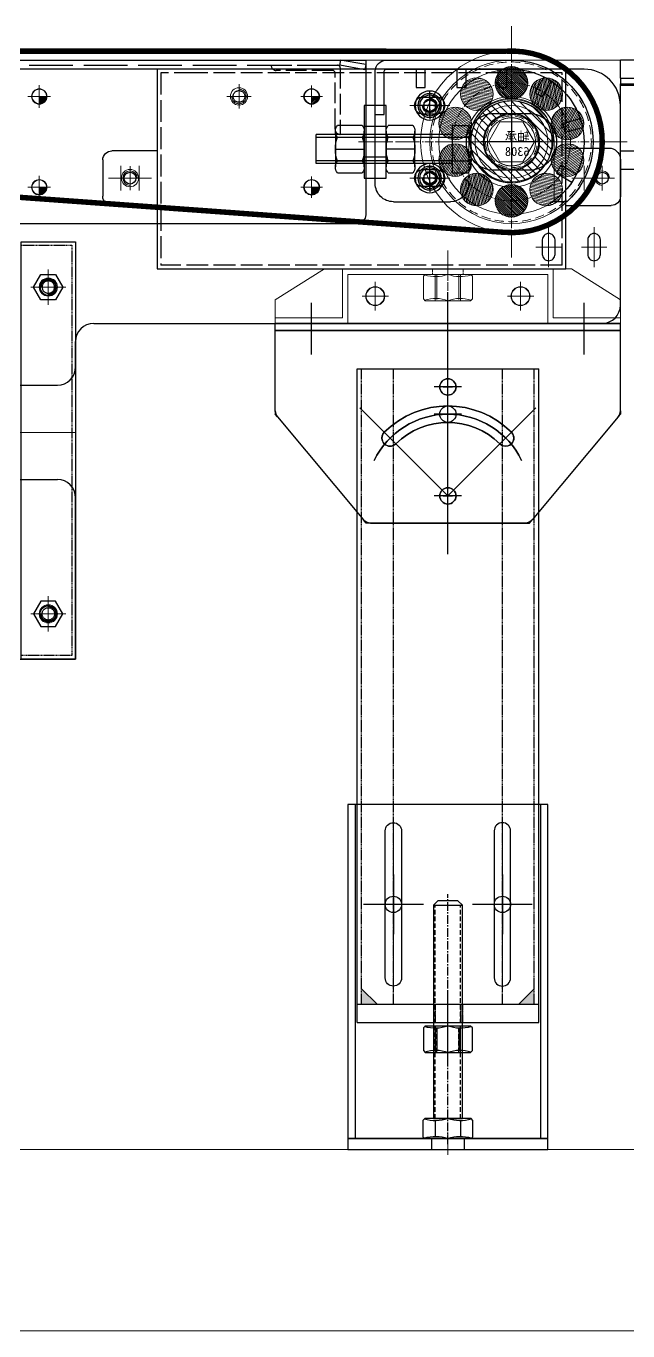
# Model space of a CAD drawing. Header units: millimetres. Extents: x 845401 to 948039, y 511594 to 550263.
# Drawn here: x 899778 to 900109, y 517561 to 518280 of the extents above; entities that cross this region are included whole.
import ezdxf

# ---------------------------------------------------------------- set-up
doc = ezdxf.new("R2010")
doc.units = ezdxf.units.MM
for name, pattern in [('ACAD_ISO02W100', [15, 12, -3]), ('CENTER', [0]), ('CENTER1', [28, 25, -1, 1, -1]), ('CENTER2', [28.575, 19.05, -3.175, 3.175, -3.175]), ('CENTERX2', [4, 2.5, -0.5, 0.5, -0.5]), ('DASHED', [0.75, 0.5, -0.25]), ('DASHED2', [0.375, 0.25, -0.125]), ('HIDDEN', [0.375, 0.25, -0.125])]:
    doc.linetypes.add(name, pattern=pattern)
for name, color, linetype in [('00', 7, 'Continuous'), ('1轮廓实线层', 7, 'Continuous'), ('21', 1, 'Continuous'), ('2细线层', 4, 'Continuous'), ('3中心线层', 1, 'CENTER'), ('4虚线层', 6, 'DASHED'), ('5剖面线层', 2, 'Continuous'), ('CL', 7, 'Continuous'), ('虚线', 4, 'ACAD_ISO02W100')]:
    doc.layers.add(name, color=color, linetype=linetype)
for name, color, linetype, lineweight in [('A-剖-0.10mm.......SECT-L01', 255, 'Continuous', 18), ('中心线', 1, 'CENTER', 9), ('剖面线', 6, 'Continuous', 15), ('粗实线', 7, 'Continuous', 30), ('细实线', 2, 'Continuous', 18)]:
    doc.layers.add(name, color=color, linetype=linetype, lineweight=lineweight)

# ---------------------------------------------------------------- blocks, each defined once
blk = doc.blocks.new('A$C2ACC7D0F')
at = {"color": 4, "linetype": 'Continuous', "lineweight": -3}
for p in [(10.04, 600), (0, 590)]:
    blk.add_line(p, (0, 600), dxfattribs=at)
at = {"color": 7, "linetype": 'Continuous', "lineweight": 25}
for p, q in [((0, 590), (1200, 590)), ((0, 590), (0, 587)), ((0, 587), (1200, 587)), ((0, 586.26), (0, 587)), ((0, 586.26), (1200, 586.26)), ((0, 550), (0, 586.26)), ((0, 550), (1200, 550)), ((0, 540), (0, 550)), ((0, 540), (1200, 540))]:
    blk.add_line(p, q, dxfattribs=at)
blk = doc.blocks.new('G$CC241A7A9')
at = {"layer": '中心线', "ltscale": 4}
for p, q in [((10, 53.18), (10, 66.82)), ((10, 53.18), (10, 66.82)), ((20, 53.18), (20, 66.82)), ((265, 53.19), (265, 66.82)), ((265, 53.19), (265, 66.82)), ((275, 53.19), (275, 66.82)), ((3.18, 60), (16.82, 60)), ((26.82, 60), (13.18, 60)), ((258.18, 60), (271.82, 60)), ((281.82, 60), (268.18, 60))]:
    blk.add_line(p, q, dxfattribs=at)
at = {"layer": '中心线', "ltscale": 0.25}
blk.add_line((270, 65.77), (270, 54.24), dxfattribs=at)
at = {"layer": '粗实线'}
for p, q in [((30, 76.47), (5, 76.47)), ((255, 75), (280, 75)), ((0, 70), (0, 50)), ((285, 70), (285, 50)), ((30, 45), (5, 45)), ((255, 45), (280, 45))]:
    blk.add_line(p, q, dxfattribs=at)
blk.add_lwpolyline([(50.84, 120), (235, 120), (255, 120), (255, 10), (30, 10), (30, 120)], close=True, dxfattribs=at)
for centre, radius, start, end in [((6.44, 70.2), 6.44, 102.89409, 181.71873), ((280, 70), 5, 0.00009, 90.00009), ((5, 50), 5, 180.00009, 270.00009), ((280, 50), 5, 270.00009, 0.00009)]:
    blk.add_arc(centre, radius, start, end, dxfattribs=at)
at = {"layer": '虚线'}
blk.add_line((32, 12), (253, 12), dxfattribs=at)
blk.add_lwpolyline([(32, 12), (32, 118), (62.08, 118), (233.76, 118), (253, 118), (253, 12)], dxfattribs=at)
blk = doc.blocks.new('ew323')
at = {"color": 2, "linetype": 'HIDDEN', "ltscale": 10}
for p, q in [((-1.46, 60.5), (-1.46, 46)), ((10.54, 60.5), (10.54, 46))]:
    blk.add_line(p, q, dxfattribs=at)
at = {"color": 2}
for p, q in [((-1.46, 47.25), (-1.46, 59.24)), ((10.54, 47.25), (10.54, 59.24))]:
    blk.add_line(p, q, dxfattribs=at)
at = {"color": 1, "linetype": 'CENTER2', "ltscale": 0.25}
blk.add_line((4.54, 63.3), (4.54, 41.92), dxfattribs=at)
at = {"color": 2}
blk.add_lwpolyline([(-7.96, 60.5), (17.04, 60.5), (18.04, 59.5), (18.04, 47), (17.04, 46), (-7.96, 46), (-8.96, 47), (-8.96, 59.5)], close=True, dxfattribs=at)
blk.add_lwpolyline([(-2.46, 46), (-2.46, 60.5), (11.54, 60.5), (11.54, 46)], dxfattribs=at)
for centre, start, end in [((-2.26, 78.34), 251.72079, 290.86753), ((11.34, 78.34), 249.13247, 288.27921), ((-2.26, 28.16), 69.13247, 108.27921), ((11.34, 28.16), 71.72079, 110.86753)]:
    blk.add_arc(centre, 19.09, start, end, dxfattribs=at)
blk = doc.blocks.new('A$C58470C7F')
at = {"color": 1, "linetype": 'CENTER', "lineweight": -2, "ltscale": 3}
blk.add_line((85, 24.11), (85, 40.11), dxfattribs=at)
at = {"color": 0, "linetype": 'ByBlock', "lineweight": -2}
for p, q in [((17, 30), (-10, 13)), ((17, 30), (27, 30)), ((143, 30), (27, 30)), ((27, 30), (27, 3)), ((143, 3), (143, 30)), ((143, 30), (153, 30)), ((153, 30), (180, 13)), ((30, 0), (30, 27)), ((30, 27), (140, 27)), ((140, 27), (140, 0)), ((-10, 3), (-10, 13)), ((180, 13), (180, 3)), ((27, 3), (-10, 3)), ((-10, 3), (-10, 0)), ((-10, 0), (30, 0)), ((140, 0), (180, 0)), ((180, 3), (143, 3)), ((180, 0), (180, 3))]:
    blk.add_line(p, q, dxfattribs=at)
at = {"color": 4, "linetype": 'DASHED', "lineweight": -2}
for p, q in [((76.5, 30), (76.5, 27)), ((93.5, 30), (93.5, 27))]:
    blk.add_line(p, q, dxfattribs=at)
at = {"color": 1, "linetype": 'CENTER', "lineweight": -2}
for p, q in [((45, 22.91), (45, 7.09)), ((125, 22.91), (125, 7.09)), ((37.75, 15), (52.25, 15)), ((117.75, 15), (132.25, 15)), ((10, 6.43), (10, -5.07)), ((160, 6.43), (160, -5.07))]:
    blk.add_line(p, q, dxfattribs=at)
at = {"color": 0, "linetype": 'ByBlock', "lineweight": -2}
blk.add_lwpolyline([(30, 27), (140, 27), (140, 0), (30, 0)], close=True, dxfattribs=at)
for centre in [(45, 15), (125, 15)]:
    blk.add_circle(centre, 5, dxfattribs=at)
at = {"xscale": -1}
blk.add_blockref('ew323', (89.54, -33.5), dxfattribs=at)
blk = doc.blocks.new('*U1971')
for p, q in [((-15.9, -9.81), (-15.9, 9.81)), ((-14.71, 13.09), (-1.19, 13.09)), ((0, 9.81), (0, -9.81)), ((-14.71, 6.54), (-1.19, 6.54)), ((-14.71, -6.54), (-1.19, -6.54)), ((-1.19, -13.08), (-14.71, -13.08))]:
    blk.add_line(p, q)
for centre, radius, start, end in [((-10.82, 9.81), 5.08, 139.9424, 220.0576), ((-5.08, 9.81), 5.08, 319.9424, 40.0576), ((2.64, 0), 18.54, 159.34022, 200.65978), ((-18.54, 0), 18.54, 339.34022, 20.65978), ((-10.82, -9.81), 5.08, 139.9424, 220.0576), ((-5.08, -9.81), 5.08, 319.9424, 40.0576)]:
    blk.add_arc(centre, radius, start, end)
at = {"layer": '3中心线层'}
blk.add_line((-15.9, 0), (0, 0), dxfattribs=at)
blk = doc.blocks.new('*U1972')
for p, q in [((0, -9.81), (0, 9.81)), ((1.19, 13.08), (14.71, 13.08)), ((15.9, 9.81), (15.9, -9.81)), ((14.71, 6.54), (1.19, 6.54)), ((14.71, -6.54), (1.19, -6.54)), ((14.71, -13.09), (1.19, -13.09))]:
    blk.add_line(p, q)
for centre, radius, start, end in [((5.08, 9.81), 5.08, 139.9424, 220.0576), ((10.82, 9.81), 5.08, 319.9424, 40.0576), ((18.54, 0), 18.54, 159.34022, 200.65978), ((-2.64, 0), 18.54, 339.34022, 20.65978), ((5.08, -9.81), 5.08, 139.9424, 220.0576), ((10.82, -9.81), 5.08, 319.9424, 40.0576)]:
    blk.add_arc(centre, radius, start, end)
at = {"layer": '3中心线层'}
blk.add_line((15.9, 0), (0, 0), dxfattribs=at)
blk = doc.blocks.new('*U1973')
at = {"layer": '1轮廓实线层'}
for p, q in [((-10, 9.81), (-10, 0)), ((0, 13.08), (-8.5, 13.08)), ((0, -13.09), (0, 13.08)), ((0, 8), (75, 8)), ((0, -8), (0, 8)), ((75, -8), (75, 8)), ((-10, 0), (-10, -9.81)), ((0, 6.54), (-8.5, 6.54)), ((0, -6.54), (-8.5, -6.54)), ((0, -13.09), (-8.5, -13.09)), ((0, -8), (75, -8))]:
    blk.add_line(p, q, dxfattribs=at)
for centre, radius, start, end in [((-5.68, 9.81), 4.32, 130.73327, 229.26673), ((5.02, 0), 15.02, 154.17392, 205.82608), ((-5.68, -9.81), 4.32, 130.73327, 229.26673)]:
    blk.add_arc(centre, radius, start, end, dxfattribs=at)
at = {"layer": '2细线层'}
for p, q in [((0, 6.4), (75, 6.4)), ((0, -6.4), (75, -6.4))]:
    blk.add_line(p, q, dxfattribs=at)
blk = doc.blocks.new('6308zza')
h = blk.add_hatch()
h.set_pattern_fill('ANSI31', color=2, scale=0.25, style=0)
h.set_pattern_definition([(45, (-1872.5048, -2641.3872), (-0.561266, 0.561266), [])])
h.paths.add_polyline_path([(9, 32.5, 1), (-9, 32.5, 1)])
h = blk.add_hatch()
h.set_pattern_fill('ANSI31', color=2, scale=0.25, angle=36, style=0)
h.set_pattern_definition([(81, (37.6802, -3237.5578), (-0.78397762, 0.12416986), [])])
h.paths.add_polyline_path([(-28.1, 26.29, 1), (-10.1, 26.29, 1)])
h = blk.add_hatch()
h.set_pattern_fill('ANSI31', color=2, scale=0.25, angle=-36, style=0)
h.set_pattern_definition([(9, (-3067.45665, -1036.2964), (-0.12416986, 0.78397762), [])])
h.paths.add_polyline_path([(10.1, 26.29, 1), (28.1, 26.29, 1)])
h = blk.add_hatch()
h.set_pattern_fill('ANSI31', color=2, scale=0.25, angle=72, style=0)
h.set_pattern_definition([(117, (1933.4727, -2597.09144), (-0.70723643, -0.36035496), [])])
h.paths.add_polyline_path([(-39.91, 10.04, 1), (-21.91, 10.04, 1)])
h = blk.add_hatch()
h.set_pattern_fill('ANSI31', color=2, scale=0.25, angle=-72, style=0)
h.set_pattern_definition([(333, (-3090.7443, 964.6244), (0.36035496, 0.70723643), [])])
h.paths.add_polyline_path([(39.91, 10.04, 1), (21.91, 10.04, 1)])
h = blk.add_hatch()
h.set_pattern_fill('ANSI31', color=2, scale=0.25, angle=108, style=0)
h.set_pattern_definition([(153, (3090.7443, -964.6244), (-0.36035496, -0.70723643), [])])
h.paths.add_polyline_path([(-39.91, -10.04, 1), (-21.91, -10.04, 1)])
h = blk.add_hatch()
h.set_pattern_fill('ANSI31', color=2, scale=0.25, angle=-108, style=0)
h.set_pattern_definition([(297, (-1933.4727, 2597.09144), (0.70723643, 0.36035496), [])])
h.paths.add_polyline_path([(39.91, -10.04, 1), (21.91, -10.04, 1)])
h = blk.add_hatch()
h.set_pattern_fill('ANSI31', color=2, scale=0.25, angle=144, style=0)
h.set_pattern_definition([(189, (3067.45665, 1036.2964), (0.12416986, -0.78397762), [])])
h.paths.add_polyline_path([(-10.1, -26.29, 1), (-28.1, -26.29, 1)])
h = blk.add_hatch()
h.set_pattern_fill('ANSI31', color=2, scale=0.25, angle=-144, style=0)
h.set_pattern_definition([(261, (-37.6802, 3237.5578), (0.78397762, -0.12416986), [])])
h.paths.add_polyline_path([(28.1, -26.29, 1), (10.1, -26.29, 1)])
h = blk.add_hatch()
h.set_pattern_fill('ANSI31', color=2, scale=0.25, angle=180, style=0)
h.set_pattern_definition([(225, (1872.5048, 2641.3872), (0.561266, -0.561266), [])])
h.paths.add_polyline_path([(9, -32.5, 1), (-9, -32.5, 1)])
at = {"color": 1, "linetype": 'CENTER2', "ltscale": 0.25}
for p, q in [((0, 50), (0, -50)), ((-50, 0), (50, 0))]:
    blk.add_line(p, q, dxfattribs=at)
at = {"color": 2}
for centre, radius in [((0, 0), 45), ((0, 0), 40), ((0, 32.5), 9), ((-19.1, 26.29), 9), ((19.1, 26.29), 9), ((0, 0), 25), ((-30.91, 10.04), 9), ((0, 0), 20), ((30.91, 10.04), 9), ((-30.91, -10.04), 9), ((30.91, -10.04), 9), ((-19.1, -26.29), 9), ((19.1, -26.29), 9), ((0, -32.5), 9)]:
    blk.add_circle(centre, radius, dxfattribs=at)
at = {"color": 1, "linetype": 'CENTER2', "ltscale": 0.25}
blk.add_circle((0, 0), 32.5, dxfattribs=at)
at = {"color": 3, "insert": (-10.02, 5.53), "char_height": 5, "width": 23.1038, "attachment_point": 1}
blk.add_mtext('{\\fSimSun|b0|i0|c134|p54;轴承}6308', dxfattribs=at)
blk = doc.blocks.new('ztt2015-05-20e')
at = {"layer": '剖面线'}
h = blk.add_hatch(dxfattribs=at)
h.set_pattern_fill('ANSI31', color=256, scale=25, style=0)
h.set_pattern_definition([(45, (-811205.8484, 604385.6305), (-2.209708691, 2.209708691), [])])
h.paths.add_polyline_path([(-7, 15.5), (-7, 22.5, 0.414214), (-29.5, 0), (-22.5, 0, -0.414214)])
h.paths.add_polyline_path([(-7, 22.5), (-7, 15.5, -0.414214), (8.5, 0), (15.5, 0, 0.414214)])
h.paths.add_polyline_path([(15.5, 0), (8.5, 0, -0.414214), (-7, -15.5), (-7, -22.5, 0.414214)])
h.paths.add_polyline_path([(-22.5, 0), (-29.5, 0, 0.414214), (-7, -22.5), (-7, -15.5, -0.414214)])
at = {"layer": '中心线'}
for p, q in [((-7, 28), (-7, -28)), ((-35, 0), (21, 0))]:
    blk.add_line(p, q, dxfattribs=at)
at = {"layer": '粗实线', "color": 0}
for radius in [22.5, 15.5]:
    blk.add_circle((-7, 0), radius, dxfattribs=at)
blk = doc.blocks.new('A$C20566805')
at = {"color": 1, "linetype": 'CENTERX2'}
for p, q in [((26, 0), (26, 52)), ((0, 26), (52, 26))]:
    blk.add_line(p, q, dxfattribs=at)
at = {"color": 0}
blk.add_lwpolyline([(19.65, 37), (13.3, 26), (19.65, 15), (32.35, 15), (38.7, 26), (32.35, 37)], close=True, dxfattribs=at)
for radius in [22.5, 15]:
    blk.add_circle((26, 26), radius, dxfattribs=at)
at = {"color": 4, "linetype": 'DASHED2'}
blk.add_circle((26, 26), 13.25, dxfattribs=at)
blk = doc.blocks.new('gzsf1234-0o9u')
at = {"color": 1, "linetype": 'CENTER2'}
for p, q in [((11.89, 46.73), (11.89, -80.78)), ((11.89, 0.48), (11.89, -34.52)), ((-51.86, -17.02), (75.65, -17.02)), ((-8.61, -17.02), (32.39, -17.02))]:
    blk.add_line(p, q, dxfattribs=at)
for radius in [50, 20]:
    blk.add_circle((11.89, -17.02), radius)
at = {"color": 4, "linetype": 'HIDDEN', "ltscale": 20}
for radius in [44, 22.5, 15, 14.25]:
    blk.add_circle((11.89, -17.02), radius, dxfattribs=at)
blk.add_blockref('6308zza', (11.89, -17.02))
at = {"color": 0}
for name, p in [('ztt2015-05-20e', (18.89, -17.02)), ('A$C20566805', (-14.11, -43.02))]:
    blk.add_blockref(name, p, dxfattribs=at)
blk = doc.blocks.new('护套')
for p, q in [((-23.5, 0), (-23.5, -33)), ((23.5, 0), (23.5, -23))]:
    blk.add_line(p, q)
blk.add_arc((0, 0), 23.5, 0, 180)
at = {"layer": '00', "ltscale": 0.08}
for centre in [(45, 20), (45, -20)]:
    blk.add_circle(centre, 3.5, dxfattribs=at)
at = {"layer": '00', "color": 4, "ltscale": 0.08}
for centre in [(45, 20), (45, -20)]:
    blk.add_arc(centre, 4, 90, 0, dxfattribs=at)
at = {"layer": '1轮廓实线层'}
for p, q in [((69, 45), (0, 45)), ((75, -23), (75, 39)), ((65, -33), (33.5, -33))]:
    blk.add_line(p, q, dxfattribs=at)
blk.add_lwpolyline([(75, 15), (70, 15), (70, 39, 0.414214), (69, 40), (0, 40, 0.72668), (-23.5, -32.37, 0.72668)], format="xyb", dxfattribs=at)
for centre, radius, start, end in [((0, 0), 45, 90, 227.16657), ((69, 39), 6, 0, 90), ((33.5, -23), 10, 180, 270), ((65, -23), 10, 270, 0)]:
    blk.add_arc(centre, radius, start, end, dxfattribs=at)
at = {"layer": '3中心线层'}
for p, q in [((45, 14), (45, 26)), ((0, 16.74), (0, -16.74)), ((38.37, 20), (51.63, 20)), ((-16.74, 0), (16.74, 0)), ((45, -26), (45, -14)), ((38.37, -20), (51.63, -20))]:
    blk.add_line(p, q, dxfattribs=at)
at = {"layer": 'CL', "ltscale": 0.08}
blk.add_line((-30.59, -33), (-23.5, -33), dxfattribs=at)
for points in [[(7.5, 40), (7.5, 30), (2.5, 30), (2.5, 40)], [(30, 40), (30, 30), (25, 30), (25, 40)], [(52.5, 40), (52.5, 30), (47.5, 30), (47.5, 40)], [(-17.8, 35.82), (-12.83, 27.23), (-17.17, 24.73), (-22.13, 33.32)], [(-37.91, 12.75), (-28.33, 10.18), (-29.62, 5.35), (-39.21, 7.92)], [(-35.82, -17.8), (-27.23, -12.83), (-24.73, -17.17), (-33.32, -22.13)]]:
    blk.add_lwpolyline(points, dxfattribs=at)
blk = doc.blocks.new('OHM08')
at = {"layer": '21', "linetype": 'Continuous'}
for p, q in [((0, 2), (0, 7.5)), ((-2, 0), (-7.5, 0)), ((-1, 0), (1, 0)), ((0, -1), (0, 1)), ((2, 0), (7.5, 0)), ((0, -2), (0, -7.5))]:
    blk.add_line(p, q, dxfattribs=at)
blk.add_lwpolyline([(3, 1.73), (0, 3.46), (-3, 1.73), (-3, -1.73), (0, -3.46), (3, -1.73)], close=True, dxfattribs=at)
for radius in [6.5, 5.63]:
    blk.add_circle((0, 0), radius, dxfattribs=at)
blk = doc.blocks.new('A$C31E67C0F')
at = {"layer": '21', "linetype": 'Continuous'}
blk.add_circle((8, 8), 8, dxfattribs=at)
at = {"linetype": 'Continuous'}
blk.add_blockref('OHM08', (8, 8), dxfattribs=at)
blk = doc.blocks.new('G$C1B4E7024')
at = {"color": 6, "linetype": 'DASHED', "lineweight": -2}
blk.add_lwpolyline([(63.75, 108.75), (3.75, 108.75), (3.75, 83.75)], dxfattribs=at)
blk.add_lwpolyline([(63.75, 108.75), (3.75, 108.75), (3.75, 83.75)], dxfattribs=at)
blk.add_lwpolyline([(63.75, 108.75), (3.75, 108.75), (3.75, 83.75)], dxfattribs=at)
at = {"color": 0, "linetype": 'ByBlock', "lineweight": -2}
blk.add_circle((63.75, 63.75), 50, dxfattribs=at)
at = {"color": 0}
blk.add_circle((63.75, 64.76), 23, dxfattribs=at)
blk.add_blockref('gzsf1234-0o9u', (51.86, 80.78))
at = {"extrusion": (0, 0, -1), "xscale": -1, "zscale": -1}
blk.add_blockref('护套', (-63.75, 63.75), dxfattribs=at)
at = {"layer": '1轮廓实线层'}
for name, p in [('*U1973', (96.19, 59.75)), ('*U1971', (132.75, 59.75)), ('*U1972', (144.75, 59.75))]:
    blk.add_blockref(name, p, dxfattribs=at)
at = {"layer": '21', "linetype": 'Continuous'}
for p in [(100.75, 75.75), (100.75, 35.75)]:
    blk.add_blockref('A$C31E67C0F', p, dxfattribs=at)
blk = doc.blocks.new('A$C2DEA4E17')
for p, q in [((116.59, 144.81), (116.59, 118.36)), ((146.59, 144.81), (146.59, 118.36))]:
    blk.add_line(p, q)
for radius in [82.5, 81.25, 20]:
    blk.add_circle((131.59, 131.59), radius)
at = {"layer": '中心线', "ltscale": 10}
for p, q in [((131.59, 263.17), (131.59, 0)), ((263.17, 131.59), (0, 131.59))]:
    blk.add_line(p, q, dxfattribs=at)
blk = doc.blocks.new('M8LMDS')
at = {"layer": '中心线', "ltscale": 2.5}
for p, q in [((0, 9.69), (0, -9.69)), ((-9.69, 0), (9.69, 0))]:
    blk.add_line(p, q, dxfattribs=at)
at = {"layer": '虚线', "color": 2}
blk.add_lwpolyline([(-4.04, 7), (-8.08, 0), (-4.04, -7), (4.04, -7), (8.08, 0), (4.04, 7)], close=True, dxfattribs=at)
at = {"layer": '虚线', "color": 2, "ltscale": 10}
blk.add_circle((0, 0), 3.4, dxfattribs=at)
blk.add_arc((0, 0), 4, 0, 270, dxfattribs=at)
blk = doc.blocks.new('G$C99142C59')
at = {"layer": '中心线', "color": 1, "linetype": 'CENTER2', "ltscale": 5}
for p, q in [((0, -8), (0, 8)), ((-8, 0), (8, 0))]:
    blk.add_line(p, q, dxfattribs=at)
at = {"layer": '粗实线'}
blk.add_circle((0, 0), 4.5, dxfattribs=at)
blk.add_blockref('M8LMDS', (0, 0))
blk = doc.blocks.new('G$CC7797B18')
at = {"color": 0, "linetype": 'ByBlock', "lineweight": -2, "xscale": -1, "rotation": 270}
blk.add_blockref('G$C99142C59', (0, 0), dxfattribs=at)
blk = doc.blocks.new('A$C38A40C21')
at = {"layer": '粗实线'}
blk.add_lwpolyline([(0, 230), (30, 230), (30, 0), (0, 0)], close=True, dxfattribs=at)
at = {"layer": '虚线', "linetype": 'DASHED'}
blk.add_lwpolyline([(0, 228), (28, 228), (28, 2), (0, 2)], dxfattribs=at)
at = {"color": 0, "linetype": 'ByBlock', "lineweight": -2, "rotation": 90}
blk.add_blockref('G$CC7797B18', (15, 205), dxfattribs=at)
at = {"color": 0, "linetype": 'ByBlock', "lineweight": -2, "xscale": -1, "rotation": 90}
blk.add_blockref('G$CC7797B18', (15, 25), dxfattribs=at)
blk = doc.blocks.new('A$C040F782D12')
for p, q in [((862828.36, -655715.14), (862866.86, -655715.14)), ((862828.36, -655715.14), (862828.36, -655715.14)), ((862863.86, -655718.14), (862831.36, -655718.14)), ((862865.36, -655752.14), (862865.36, -655719.64)), ((862868.36, -655716.64), (862868.36, -655755.14)), ((862868.36, -655755.14), (862868.36, -655755.14))]:
    blk.add_line(p, q)
for centre, radius, start, end in [((862831.36, -655715.14), 3, 180, 270), ((862863.86, -655719.64), 1.5, 0, 90), ((862866.86, -655716.64), 1.5, 0, 90), ((862868.36, -655752.14), 3, 180, 270)]:
    blk.add_arc(centre, radius, start, end)
blk = doc.blocks.new('A$C433C1705')
at = {"layer": '虚线', "ltscale": 5}
blk.add_blockref('A$C040F782D12', (-862828.36, 655755.14), dxfattribs=at)
blk = doc.blocks.new('G$C56B2856F')
at = {"linetype": 'ByBlock', "lineweight": -2}
h = blk.add_hatch(dxfattribs=at)
h.set_pattern_fill('ANSI31', color=0, scale=0.2, style=0)
h.set_pattern_definition([(45, (-3782.49265, -49905.5814), (-0.449012806, 0.449012806), [])])
h.paths.add_polyline_path([(4.25, 0), (0, 0), (0, -4.25, 0.414214)])
at = {"color": 1, "linetype": 'CENTER', "lineweight": -2, "ltscale": 3}
for p, q in [((-6.25, 0), (6.25, 0)), ((0, 6.25), (0, -6.25))]:
    blk.add_line(p, q, dxfattribs=at)
at = {"color": 0, "linetype": 'ByBlock', "lineweight": -2}
blk.add_circle((0, 0), 4.25, dxfattribs=at)
blk = doc.blocks.new('G$C93B904BA')
at = {"color": 1, "linetype": 'CENTER', "lineweight": -2, "ltscale": 3}
for p, q in [((-7, 0), (7, 0)), ((0, 7), (0, -7))]:
    blk.add_line(p, q, dxfattribs=at)
at = {"color": 0, "linetype": 'ByBlock', "lineweight": -2}
blk.add_circle((0, 0), 5, dxfattribs=at)
blk = doc.blocks.new('A$Ca6abac18')
at = {"layer": '粗实线'}
for p, q in [((0, 90, -6.36), (920, 90, -6.36)), ((920, 90, -6.36), (920, 90, -6.36)), ((920, 4.76, -6.36), (920, 90, -6.36)), ((549.73, 0, -6.36), (915.24, 0, -6.36))]:
    blk.add_line(p, q, dxfattribs=at)
blk.add_arc((915.24, 4.76, -6.36), 4.76, 270, 360, dxfattribs=at)
at = {"layer": '虚线', "ltscale": 2}
for p, q in [((14.53, 87.14, -6.36), (905.47, 87.14, -6.36)), ((905.72, 90, -6.36), (905.47, 87.14, -6.36)), ((919.29, 84.71, -6.36), (905.47, 87.14, -6.36)), ((919.78, 87.52, -6.36), (905.72, 90, -6.36)), ((919.78, 87.52, -6.36), (919.29, 84.71, -6.36))]:
    blk.add_line(p, q, dxfattribs=at)
at = {"color": 0, "linetype": 'ByBlock', "lineweight": -2, "xscale": 0.9519157221889138, "yscale": 0.9519157221889138, "zscale": 0.9519157221889138}
for name, p in [('G$C56B2856F', (740, 69.96, -6.36)), ('G$C93B904BA', (850, 69.98, -6.36)), ('G$C56B2856F', (890, 70, -6.36)), ('G$C93B904BA', (789.99, 24.98, -6.36)), ('G$C56B2856F', (740, 19.96, -6.36)), ('G$C56B2856F', (890, 20, -6.36))]:
    blk.add_blockref(name, p, dxfattribs=at)
at = {"layer": '虚线', "ltscale": 2, "xscale": 0.9519157221889138, "yscale": 0.9519157221889138, "zscale": 0.9519157221889138}
blk.add_blockref('A$C433C1705', (867.67, 49.07, -6.36), dxfattribs=at)
blk = doc.blocks.new('A$Cb8f40d01')
at = {"color": 0, "linetype": 'ByBlock', "lineweight": -2}
for centre in [(1065, 200, -6.36), (1145, 200, -6.36)]:
    blk.add_circle(centre, 5.25, dxfattribs=at)
at = {"layer": '中心线', "color": 1, "linetype": 'CENTER2', "ltscale": 8}
for p, q in [((984.23, 310, -6.36), (995.77, 310, -6.36)), ((990, 315.77, -6.36), (990, 304.23, -6.36))]:
    blk.add_line(p, q, dxfattribs=at)
at = {"layer": '中心线'}
for p, q in [((1035.76, 310, -6.36), (1024.23, 310, -6.36)), ((1030, 315.77, -6.36), (1030, 304.23, -6.36)), ((1095, 298, -6.36), (1095, 312, -6.36)), ((1106, 305, -6.36), (1084, 305, -6.36)), ((1140, 266.5, -6.36), (1140, 303.5, -6.36)), ((1074.77, 285, -6.36), (1055.82, 285, -6.36)), ((1168, 285, -6.36), (1112, 285, -6.36)), ((930, 270.77, -6.36), (930, 259.23, -6.36)), ((1095, 258, -6.36), (1095, 272, -6.36)), ((1190, 270.77, -6.36), (1190, 259.23, -6.36)), ((935.76, 265, -6.36), (924.23, 265, -6.36)), ((1035.76, 260, -6.36), (1024.23, 260, -6.36)), ((1030, 265.77, -6.36), (1030, 254.23, -6.36)), ((1106, 265, -6.36), (1084, 265, -6.36)), ((1195.76, 265, -6.36), (1184.23, 265, -6.36)), ((1160.5, 238, -6.36), (1160.5, 216, -6.36)), ((1185.5, 238, -6.36), (1185.5, 216, -6.36)), ((1167.5, 227, -6.36), (1153.5, 227, -6.36)), ((1192.5, 227, -6.36), (1178.5, 227, -6.36)), ((1065, 207.25, -6.36), (1065, 192.75, -6.36)), ((1145, 207.25, -6.36), (1145, 192.75, -6.36)), ((1072.25, 200, -6.36), (1057.75, 200, -6.36)), ((1152.25, 200, -6.36), (1137.75, 200, -6.36))]:
    blk.add_line(p, q, dxfattribs=at)
at = {"layer": '中心线', "color": 1, "linetype": 'CENTER2', "ltscale": 15}
blk.add_line((900, 124.99, -6.36), (734, 124.99, -6.36), dxfattribs=at)
at = {"layer": '粗实线'}
for p, q in [((900, 325, -6.36), (50, 325, -6.36)), ((1180, 325, -6.36), (50, 325, -6.36)), ((1200, 195, -6.36), (1200, 305, -6.36)), ((910, 185, -6.36), (1190, 185, -6.36)), ((900, 160.99, -6.36), (900, 175, -6.36)), ((765, 150.99, -6.36), (890, 150.99, -6.36)), ((765, 98.99, -6.36), (890, 98.99, -6.36)), ((900, 0, -6.36), (900, 88.99, -6.36)), ((350, 0, -6.36), (900, 0, -6.36))]:
    blk.add_line(p, q, dxfattribs=at)
at = {"layer": '粗实线', "elevation": -6.36}
for points in [[(1091, 300.5), (1099, 300.5, 0.414214), (1103.5, 305, 0.414214), (1099, 309.5), (1091, 309.5, 0.414214), (1086.5, 305, 0.414214)], [(1149.5, 300.5), (1130.5, 300.5, 0.414214), (1115, 285, 0.414214), (1130.5, 269.5), (1149.5, 269.5, 0.414214), (1165, 285, 0.414214)], [(1091, 260.5), (1099, 260.5, 0.414214), (1103.5, 265, 0.414214), (1099, 269.5), (1091, 269.5, 0.414214), (1086.5, 265, 0.414214)], [(1164, 223), (1164, 231, 0.414214), (1160.5, 234.5), (1160.5, 234.5, 0.414214), (1157, 231), (1157, 223, 0.414214), (1160.5, 219.5), (1160.5, 219.5, 0.414214)], [(1189, 223), (1189, 231, 0.414214), (1185.5, 234.5), (1185.5, 234.5, 0.414214), (1182, 231), (1182, 223, 0.414214), (1185.5, 219.5), (1185.5, 219.5, 0.414214)]]:
    blk.add_lwpolyline(points, format="xyb", close=True, dxfattribs=at)
blk.add_lwpolyline([(1071, 305), (1059, 305), (1059, 265), (1071, 265)], close=True, dxfattribs=at)
at = {"layer": '粗实线', "linetype": 'CENTER1'}
blk.add_circle((990, 310, -6.36), 3.25, dxfattribs=at)
at = {"layer": '粗实线'}
for centre, radius in [((1030, 310, -6.36), 4.25), ((930, 265, -6.36), 3.25), ((1190, 265, -6.36), 3.25), ((1030, 260, -6.36), 4.25)]:
    blk.add_circle(centre, radius, dxfattribs=at)
for centre, radius, start, end in [((1180, 305, -6.36), 20, 0, 90), ((1190, 195, -6.36), 10, 270, 0), ((910, 175, -6.36), 10, 90, 180), ((890, 160.99, -6.36), 10, 270, 0), ((890, 88.99, -6.36), 10, 0, 90)]:
    blk.add_arc(centre, radius, start, end, dxfattribs=at)
at = {"layer": '细实线', "linetype": 'CENTER1'}
blk.add_arc((990, 310, -6.36), 4, 180, 90, dxfattribs=at)
at = {"layer": '细实线'}
for centre in [(930, 265, -6.36), (1190, 265, -6.36)]:
    blk.add_arc(centre, 4, 0, 270, dxfattribs=at)
at = {"layer": '虚线'}
for p, q in [((1071, 293.5, -6.36), (1059, 293.5, -6.36)), ((1071, 276.5, -6.36), (1059, 276.5, -6.36))]:
    blk.add_line(p, q, dxfattribs=at)
at = {"color": 0, "linetype": 'ByBlock', "lineweight": -2}
for name, p in [('G$C56B2856F', (880, 310, -6.36)), ('G$C56B2856F', (880, 260, -6.36)), ('G$C93B904BA', (885, 205, -6.36)), ('G$C93B904BA', (885, 25, -6.36))]:
    blk.add_blockref(name, p, dxfattribs=at)
blk = doc.blocks.new('A$C5d1d13d9')
at = {"color": 0, "linetype": 'ByBlock', "lineweight": -2, "xscale": -1, "rotation": 9.018576093922093e-05}
for name, p in [('G$C1B4E7024', (1203.75, 226.32, -6.36)), ('A$C58470C7F', (1190, 190.07, -6.36))]:
    blk.add_blockref(name, p, dxfattribs=at)
at = {"xscale": -1, "rotation": 9.018575110708582e-05}
blk.add_blockref('G$CC241A7A9', (1200, 210.07, -6.36), dxfattribs=at)
at = {"xscale": 0.9519157221889143, "yscale": 0.9519157221889143, "zscale": 0.9519157221889143, "rotation": 9.018576089506452e-05}
blk.add_blockref('A$C2DEA4E17', (639.74, 4.8, -6.36), dxfattribs=at)
at = {"color": 0, "linetype": 'ByBlock', "lineweight": -2, "rotation": 9.018576089506452e-05}
blk.add_blockref('A$C38A40C21', (870, 5.07, -6.36), dxfattribs=at)
at = {"layer": 'A-剖-0.10mm.......SECT-L01'}
for name, p in [('A$Ca6abac18', (140, 245.11)), ('A$Cb8f40d01', (0, 5.07))]:
    blk.add_blockref(name, p, dxfattribs=at)
blk = doc.blocks.new('A$C36980DBC')
for p, q in [((0, 127.1), (190, 127.1)), ((0, 78.91), (0, 127.1)), ((0, 123.1), (190, 123.1)), ((190, 78.91), (190, 127.1)), ((95, 89.6), (95, 94.6)), ((92.5, 92.1), (97.5, 92.1)), ((1.16, 75.71), (48.5, 18.9)), ((188.84, 75.71), (141.5, 18.9)), ((92.5, 32.1), (97.5, 32.1)), ((95, 29.6), (95, 34.6)), ((137.66, 17.1), (52.34, 17.1))]:
    blk.add_line(p, q)
for centre in [(95, 92.1), (95, 32.1)]:
    blk.add_circle(centre, 4.5)
for centre, radius, start, end in [((95, 32.1), 49.5, 45, 135), ((5, 78.91), 5, 180, 219.80557), ((95, 32.1), 40.5, 45, 135), ((185, 78.91), 5, 320.19443, 0), ((63.18, 63.92), 4.5, 135, 315), ((126.82, 63.92), 4.5, 225, 45), ((52.34, 22.1), 5, 219.80557, 270), ((137.66, 22.1), 5, 270, 320.19443)]:
    blk.add_arc(centre, radius, start, end)
at = {"layer": '2细线层'}
for p, q in [((0, 78.91), (0, 77.1)), ((1.16, 75.71), (0, 77.1)), ((188.84, 75.71), (190, 77.1)), ((190, 78.91), (190, 77.1)), ((50, 17.1), (48.5, 18.9)), ((52.34, 17.1), (50, 17.1)), ((137.66, 17.1), (140, 17.1)), ((140, 17.1), (141.5, 18.9))]:
    blk.add_line(p, q, dxfattribs=at)
at = {"layer": '3中心线层'}
for p, q in [((95, 0), (95, 144.32)), ((20, 109.92), (20, 136.84)), ((170, 110.99), (170, 138.46)), ((95, 32.1), (46.54, 80.56)), ((95, 32.1), (143.46, 80.56))]:
    blk.add_line(p, q, dxfattribs=at)
blk.add_arc((95, 32.1), 45, 25.70181, 154.29819, dxfattribs=at)
blk = doc.blocks.new('G$C1DC0EF53')
at = {"linetype": 'ByBlock', "lineweight": -2}
h = blk.add_hatch(color=2, dxfattribs=at)
h.paths.add_polyline_path([(97.5, 81.87), (97.5, 73.37), (89, 73.37)])
h.paths.add_polyline_path([(11, 73.37), (2.5, 73.37), (2.5, 81.87)])
for p, q in [((0, 63.37), (0, 423.38)), ((0, 423.38), (100, 423.38)), ((100, 63.37), (100, 423.38)), ((0, 73.37), (100, 73.37)), ((0, 63.37), (100, 63.37))]:
    blk.add_line(p, q)
for centre in [(50, 413.38), (50, 398.38), (50, 353.38), (20, 128.37), (80, 128.37)]:
    blk.add_circle(centre, 4.5)
at = {"layer": '3中心线层'}
for p, q in [((50, 405.88), (50, 420.88)), ((57.5, 413.38), (42.5, 413.38)), ((50, 390.88), (50, 405.88)), ((57.5, 398.38), (42.5, 398.38)), ((50, 345.88), (50, 360.88)), ((57.5, 353.38), (42.5, 353.38)), ((20, 144.87), (20, 111.87)), ((80, 144.87), (80, 111.87)), ((36.5, 128.37), (3.5, 128.37)), ((96.5, 128.37), (63.5, 128.37)), ((50, 54.99), (50, 81.19))]:
    blk.add_line(p, q, dxfattribs=at)
at = {"layer": '4虚线层'}
for p, q in [((2.5, 73.37), (2.5, 423.38)), ((20, 73.37), (20, 423.38)), ((80, 73.37), (80, 423.38)), ((97.5, 73.37), (97.5, 423.38)), ((42, 73.37), (42, 63.37)), ((43, 73.37), (43, 63.37)), ((57, 73.37), (57, 63.37)), ((58, 73.37), (58, 63.37))]:
    blk.add_line(p, q, dxfattribs=at)
at = {"layer": '5剖面线层'}
for p, q in [((11, 73.37), (2.5, 81.87)), ((89, 73.37), (97.5, 81.87))]:
    blk.add_line(p, q, dxfattribs=at)
blk = doc.blocks.new('A$C2E170EB7')
at = {"layer": '中心线'}
for p, q in [((25, 186), (25, 90)), ((85, 186), (85, 90)), ((17.5, 138), (32.5, 138)), ((92.5, 138), (77.5, 138)), ((55, 12), (55, 0))]:
    blk.add_line(p, q, dxfattribs=at)
at = {"layer": '粗实线'}
for p, q in [((4, 193), (4, 9)), ((106, 193), (106, 9))]:
    blk.add_line(p, q, dxfattribs=at)
for points in [[(0, 193), (110, 193), (110, 9), (0, 9)], [(0, 9), (110, 9), (110, 3), (0, 3)]]:
    blk.add_lwpolyline(points, close=True, dxfattribs=at)
for points in [[(25, 183), (25, 183, -0.414214), (29.5, 178.5), (29.5, 97.5, -0.414214), (25, 93), (25, 93, -0.414214), (20.5, 97.5), (20.5, 178.5, -0.414214)], [(85, 183), (85, 183, 0.414214), (80.5, 178.5), (80.5, 97.5, 0.414214), (85, 93), (85, 93, 0.414214), (89.5, 97.5), (89.5, 178.5, 0.414214)]]:
    blk.add_lwpolyline(points, format="xyb", close=True, dxfattribs=at)
at = {"layer": '虚线', "ltscale": 0.5}
for p, q in [((46, 9), (46, 3)), ((64, 9), (64, 3))]:
    blk.add_line(p, q, dxfattribs=at)
blk = doc.blocks.new('A$C7142694E')
at = {"color": 1, "linetype": 'CENTER2', "ltscale": 0.25}
blk.add_line((13.75, 0, 0), (13.75, 137.77, 0), dxfattribs=at)
at = {"color": 2}
for p, q in [((21.75, 131.6, 0), (5.75, 131.6, 0)), ((6.82, 12.87, 0), (6.82, 4.33, 0)), ((20.68, 12.87, 0), (20.68, 4.33, 0))]:
    blk.add_line(p, q, dxfattribs=at)
at = {"color": 2, "linetype": 'HIDDEN', "ltscale": 10}
for p, q in [((6.75, 14.1, 0), (6.75, 131.6, 0)), ((20.75, 14.1, 0), (20.75, 131.6, 0))]:
    blk.add_line(p, q, dxfattribs=at)
at = {"color": 2, "elevation": 0}
for points in [[(21.75, 14.1), (5.75, 14.1), (5.75, 131.6), (8.25, 134.1), (19.25, 134.1), (21.75, 131.6)], [(26.5, 3.1), (1, 3.1), (0, 4.1), (0, 13.1), (1, 14.1), (26.5, 14.1), (27.5, 13.1), (27.5, 4.1)]]:
    blk.add_lwpolyline(points, close=True, dxfattribs=at)
at = {"color": 2}
for centre, start, end in [((6.87, 32.72, 0), 252.01471, 290.27887), ((20.63, 32.72, 0), 249.72113, 287.98529), ((6.87, -15.52, 0), 69.72113, 107.98529), ((20.63, -15.52, 0), 72.01471, 110.27887)]:
    blk.add_arc(centre, 19.85, start, end, dxfattribs=at)
at = {"rotation": 180}
blk.add_blockref('ew323', (18.29, 111.09, 0), dxfattribs=at)
blk = doc.blocks.new('G$C7224CCE4')
at = {"color": 0, "linetype": 'ByBlock', "lineweight": -2}
for name, p in [('A$C2E170EB7', (0, 0)), ('A$C7142694E', (41.25, 5.9, 0))]:
    blk.add_blockref(name, p, dxfattribs=at)

msp = doc.modelspace()

# ---------------------------------------------------------------- linework, layer by layer
at = {"layer": 'A-剖-0.10mm.......SECT-L01'}
msp.add_line((900105.35, 518260.92, 25.38), (898905.35, 518260.92, 25.38), dxfattribs=at)
at = {"layer": 'A-剖-0.10mm.......SECT-L01', "color": 5, "const_width": 3, "elevation": 25.38}
msp.add_lwpolyline([(900042.38, 518265.79), (898965.36, 518265.88, 1.00008), (898965.36, 518165.88), (899650.23, 517981.2, 1.1412), (899670.36, 518133.21), (899284.2, 518120.9, -1.016062), (899282.61, 518220.88), (900041.74, 518166.01, 1.068021), (900042.38, 518265.79, -4.870924)], format="xyb", dxfattribs=at)
at = {"layer": 'A-剖-0.10mm.......SECT-L01', "color": 5}
msp.add_lwpolyline([(928061.12, 517560.93), (897418.25, 517560.93), (897418.25, 517660.93), (928061.12, 517660.93)], close=True, dxfattribs=at)

# ---------------------------------------------------------------- block references
at = {"color": 6}
msp.add_blockref('A$C2ACC7D0F', (900105.35, 517660.92, 25.38), dxfattribs=at)
at = {"color": 0, "linetype": 'ByBlock', "lineweight": -2, "extrusion": (0, 0, -1), "xscale": -1, "zscale": -1}
msp.add_blockref('A$C36980DBC', (-899915.35, 517988.78, -25.38), dxfattribs=at)
at = {"color": 0, "linetype": 'ByBlock', "lineweight": -2, "extrusion": (0, 0, -1), "zscale": -1}
msp.add_blockref('A$C36980DBC', (-900105.35, 517988.78, -25.38), dxfattribs=at)
msp.add_blockref('G$C1DC0EF53', (899960.35, 517667.5, 25.38))
at = {"extrusion": (0, 0, -1), "zscale": -1}
msp.add_blockref('G$C7224CCE4', (-900065.35, 517657.87, -25.34), dxfattribs=at)
at = {"layer": 'A-剖-0.10mm.......SECT-L01'}
msp.add_blockref('A$C5d1d13d9', (898905.35, 517925.81, 31.74), dxfattribs=at)

doc.saveas('drawing.dxf')
